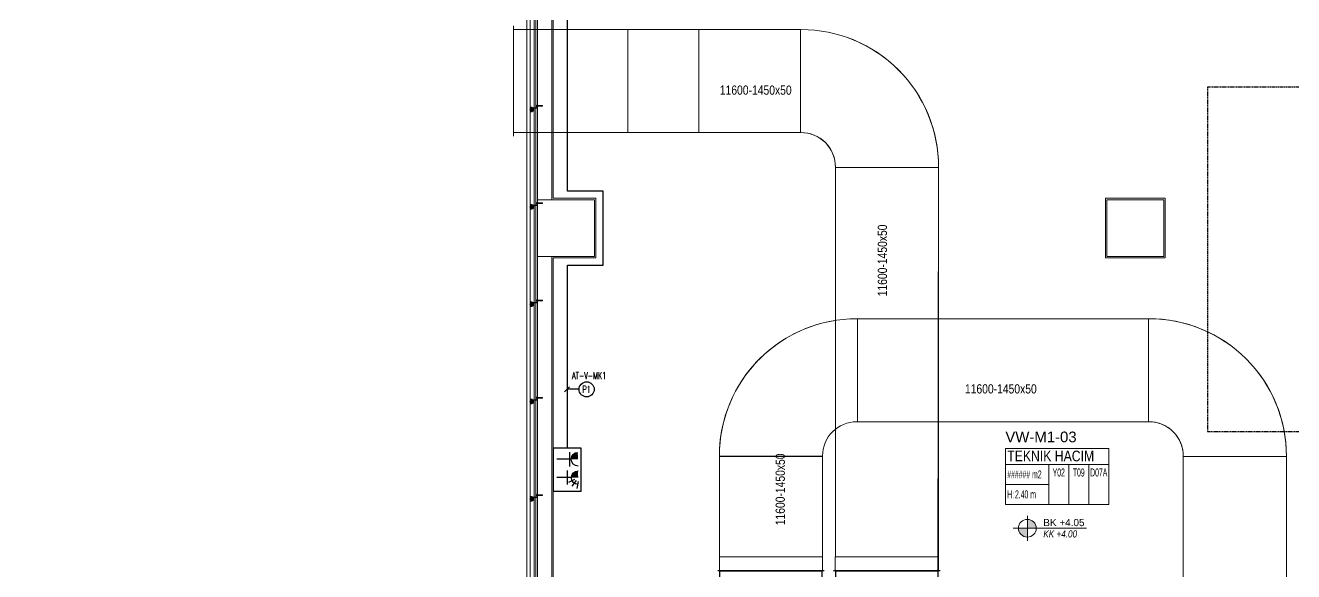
# Model space of a CAD drawing. Extents: x -1439 to 34962, y -872 to 8330.
# Drawn here: x 9076 to 10858, y 1969 to 2738 of the extents above; entities that cross this region are included whole.
import ezdxf
from ezdxf.enums import TextEntityAlignment as Align

# ---------------------------------------------------------------- set-up
doc = ezdxf.new("R2010")
doc.units = 0
doc.linetypes.add('DASHED', pattern=[0.75, 0.5, -0.25])
doc.layers.get('0').update_dxf_attribs({"color": 9, "lineweight": 9})
for name, color, linetype, lineweight in [('00', 9, 'Continuous', 9), ('01', 9, 'Continuous', 9), ('06D', 9, 'Continuous', 9), ('10', 9, 'Continuous', 9), ('10A', 9, 'Continuous', 9), ('14', 9, 'Continuous', 9), ('21', 9, 'Continuous', 9), ('21_MAHAL', 9, 'Continuous', 9), ('33', 9, 'BATTING', 9), ('E-KABLO', 7, 'Continuous', 30), ('E-KOMBİNE ETANŞ PRİZ (1 FAZ+3 FAZ)', 7, 'Continuous', 30), ('E-LINYE', 7, 'Continuous', 30), ('E-YAZI', 7, 'Continuous', 30)]:
    doc.layers.add(name, color=color, linetype=linetype, lineweight=lineweight)
doc.styles.add('Arial', font='arial.ttf', dxfattribs={"height": 2.5})
doc.styles.add('E-YAZI', font='txttw.shx')
doc.styles.add('MuuM_TEXT-ITALIC', font='ARIALNI.TTF')
doc.styles.add('MuuM_TEXT-STANDART', font='ARIALN.TTF')
doc.styles.add('Y200-ARIAL', font='arial.ttf', dxfattribs={"width": 0.8})
doc.linetypes.add('BATTING', pattern='A,0.0001,-0.1,[134,ltypeshp.shx,S=0.1,R=0,X=-0.1,Y=0],-0.2,[134,ltypeshp.shx,S=0.1,R=180,X=0.1,Y=0],-0.1', length=0.4001)

# ---------------------------------------------------------------- blocks, each defined once
blk = doc.blocks.new('p-kolon-80x80-vw')
at = {"layer": '01'}
blk.add_lwpolyline([(-40, -40), (-40, 40), (40, 40), (40, -40)], close=True, dxfattribs=at)
blk = doc.blocks.new('cxvxv')
for p, q in [((-21988.4, 8561, 0), (-21988.4, 8560.3, 0)), ((-21988.4, 8560.3, 0), (-21986.6, 8560.3, 0)), ((-21986.9, 8561.1, 0), (-21988.2, 8561.1, 0)), ((-21988, 8561.2, 0), (-21987, 8561.3, 0)), ((-21988, 8561.3, 0), (-21988, 8561.3, 0)), ((-21988, 8561.2, 0), (-21988, 8561.3, 0)), ((-21988, 8561.3, 0), (-21987.9, 8561.3, 0)), ((-21988, 8561.1, 0), (-21987, 8561.2, 0)), ((-21988, 8561.1, 0), (-21988, 8561.2, 0)), ((-21988, 8561.2, 0), (-21988, 8561.2, 0)), ((-21988, 8561.1, 0), (-21988, 8561.1, 0)), ((-21988, 8561.1, 0), (-21988, 8561.1, 0)), ((-21988, 8561.1, 0), (-21988, 8561.1, 0)), ((-21988, 8561, 0), (-21988, 8560.3, 0)), ((-21988, 8560.3, 0), (-21987, 8560.3, 0)), ((-21988, 8560.3, 0), (-21988, 8560.3, 0)), ((-21988, 8560.1, 0), (-21988, 8555.6, 0)), ((-21987.5, 8561.3, 0), (-21987.9, 8561.3, 0)), ((-21987.7, 8561, 0), (-21987.7, 8561.1, 0)), ((-21987.7, 8561.1, 0), (-21987.7, 8561.1, 0)), ((-21987.5, 8561.3, 0), (-21987.1, 8561.3, 0)), ((-21987.1, 8561.3, 0), (-21987.1, 8561.2, 0)), ((-21987, 8561.3, 0), (-21987.1, 8561.3, 0)), ((-21987.1, 8561.3, 0), (-21987, 8561.3, 0)), ((-21987, 8561.3, 0), (-21987.1, 8561.3, 0)), ((-21987, 8561.3, 0), (-21987.1, 8561.3, 0)), ((-21987.1, 8561.2, 0), (-21987, 8561.2, 0)), ((-21987, 8561.2, 0), (-21987.1, 8561.2, 0)), ((-21987.1, 8561.2, 0), (-21987.1, 8561.1, 0)), ((-21987.1, 8561.1, 0), (-21987, 8561.1, 0)), ((-21987.1, 8560.6, 0), (-21987.1, 8561, 0)), ((-21987.1, 8560.6, 0), (-21987.1, 8560.3, 0)), ((-21987.1, 8560.3, 0), (-21987.1, 8560.3, 0)), ((-21987.1, 8555.6, 0), (-21987.1, 8560.1, 0)), ((-21987, 8560.3, 0), (-21987, 8560.3, 0)), ((-21987, 8555.6, 0), (-21987, 8560.1, 0)), ((-21986.6, 8560.3, 0), (-21986.6, 8561, 0)), ((-21988.4, 8555.4, 0), (-21986.6, 8555.4, 0)), ((-21988.4, 8554.7, 0), (-21988.4, 8555.4, 0)), ((-21986.9, 8554.7, 0), (-21988.2, 8554.7, 0)), ((-21988, 8555.4, 0), (-21987, 8555.4, 0)), ((-21988, 8554.7, 0), (-21988, 8555.4, 0)), ((-21988, 8555.4, 0), (-21988, 8555.4, 0)), ((-21987.1, 8555.1, 0), (-21987.1, 8555.4, 0)), ((-21987.1, 8555.4, 0), (-21987.1, 8555.4, 0)), ((-21987.1, 8555.1, 0), (-21987.1, 8554.7, 0)), ((-21987, 8555.4, 0), (-21987, 8555.4, 0)), ((-21986.6, 8555.4, 0), (-21986.6, 8554.7, 0))]:
    blk.add_line(p, q)
at = {"elevation": 0}
for points in [[(-21986.3, 8560.1), (-21988.7, 8560.1), (-21988.7, 8560.3), (-21986.3, 8560.3)], [(-21986.3, 8555.6), (-21988.7, 8555.6), (-21988.7, 8555.4), (-21986.3, 8555.4)]]:
    blk.add_lwpolyline(points, close=True, dxfattribs=at)
for points in [[(-21988, 8560.3), (-21988, 8560.3)], [(-21988, 8560.1), (-21988, 8555.6)], [(-21988, 8555.4), (-21988, 8555.4)]]:
    blk.add_lwpolyline(points, dxfattribs=at)
for centre, radius, start, end in [((-21988.2, 8560.8, 0), 0.315, 45.8497, 134.1503), ((-21987.5, 8560, 0), 1.12, 66.8701, 113.1299), ((-21987.5, 8560, 0), 1.12, 66.8701, 113.1299), ((-21986.9, 8560.8, 0), 0.313, 45.449, 134.551), ((-21988.2, 8555, 0), 0.315, 225.8497, 314.1503), ((-21987.5, 8555.8, 0), 1.12, 246.8701, 293.1299), ((-21987.5, 8555.8, 0), 1.12, 246.8701, 293.1299), ((-21986.9, 8555, 0), 0.313, 225.449, 314.551)]:
    blk.add_arc(centre, radius, start, end)
blk = doc.blocks.new('VIDA')
for p, q in [((-18072, 6524), (-18070, 6525)), ((-18072, 6524), (-18072, 6524)), ((-18072, 6524), (-18072, 6524)), ((-18070, 6523), (-18072, 6524)), ((-18070, 6525), (-18071, 6523)), ((-18071, 6523), (-18070, 6525)), ((-18070, 6523), (-18069, 6525)), ((-18070, 6525), (-18070, 6525)), ((-18070, 6525), (-18070, 6524)), ((-18070, 6524), (-18070, 6525)), ((-18070, 6525), (-18070, 6525)), ((-18070, 6525), (-18070, 6525)), ((-18070, 6525), (-18069, 6525)), ((-18070, 6524), (-18070, 6524)), ((-18069, 6522), (-18070, 6523)), ((-18070, 6523), (-18070, 6523)), ((-18069, 6523), (-18068, 6525)), ((-18069, 6522), (-18069, 6525)), ((-18069, 6525), (-18069, 6522)), ((-18069, 6525), (-18069, 6525)), ((-18069, 6525), (-18069, 6525)), ((-18069, 6525), (-18069, 6525)), ((-18069, 6525), (-18069, 6525)), ((-18069, 6525), (-18068, 6525)), ((-18069, 6523), (-18069, 6522)), ((-18068, 6522), (-18069, 6523)), ((-18069, 6523), (-18069, 6523)), ((-18069, 6522), (-18069, 6522)), ((-18067, 6525), (-18068, 6522)), ((-18068, 6523), (-18067, 6525)), ((-18068, 6525), (-18068, 6523)), ((-18068, 6522), (-18068, 6525)), ((-18068, 6525), (-18068, 6525)), ((-18068, 6525), (-18068, 6522)), ((-18068, 6525), (-18068, 6525)), ((-18068, 6525), (-18068, 6525)), ((-18068, 6525), (-18067, 6525)), ((-18068, 6523), (-18068, 6522)), ((-18068, 6522), (-18068, 6523)), ((-18068, 6523), (-18068, 6523)), ((-18068, 6523), (-18068, 6522)), ((-18067, 6522), (-18068, 6522)), ((-18068, 6522), (-18068, 6522)), ((-18066, 6525), (-18067, 6525)), ((-18067, 6523), (-18066, 6525)), ((-18066, 6525), (-18067, 6522)), ((-18067, 6525), (-18067, 6523)), ((-18067, 6522), (-18067, 6525)), ((-18067, 6525), (-18067, 6525)), ((-18067, 6525), (-18067, 6525)), ((-18067, 6525), (-18067, 6525)), ((-18067, 6522), (-18067, 6523)), ((-18067, 6523), (-18067, 6522)), ((-18067, 6523), (-18067, 6523)), ((-18067, 6523), (-18067, 6522)), ((-18066, 6522), (-18067, 6522)), ((-18066, 6525), (-18066, 6525)), ((-18066, 6525), (-18066, 6525)), ((-18066, 6525), (-18066, 6525)), ((-18066, 6525), (-18066, 6523)), ((-18066, 6522), (-18066, 6525)), ((-18065, 6525), (-18066, 6522)), ((-18066, 6523), (-18065, 6525)), ((-18066, 6525), (-18065, 6525)), ((-18066, 6523), (-18066, 6523)), ((-18066, 6523), (-18066, 6522)), ((-18066, 6523), (-18066, 6522)), ((-18066, 6522), (-18066, 6523)), ((-18065, 6522), (-18066, 6522)), ((-18065, 6525), (-18065, 6523)), ((-18065, 6522), (-18065, 6525)), ((-18065, 6525), (-18065, 6525)), ((-18065, 6525), (-18065, 6525)), ((-18065, 6525), (-18065, 6525)), ((-18065, 6525), (-18064, 6525)), ((-18065, 6523), (-18064, 6525)), ((-18064, 6525), (-18065, 6522)), ((-18065, 6522), (-18064, 6525)), ((-18065, 6523), (-18065, 6522)), ((-18065, 6523), (-18065, 6523)), ((-18065, 6523), (-18065, 6522)), ((-18065, 6522), (-18065, 6523)), ((-18064, 6523), (-18065, 6522)), ((-18064, 6523), (-18065, 6522)), ((-18065, 6522), (-18065, 6522)), ((-18064, 6525), (-18064, 6525)), ((-18064, 6525), (-18064, 6525)), ((-18064, 6525), (-18064, 6525)), ((-18064, 6525), (-18064, 6523)), ((-18064, 6522), (-18062, 6525)), ((-18062, 6525), (-18064, 6522)), ((-18064, 6523), (-18062, 6525)), ((-18062, 6525), (-18064, 6525)), ((-18064, 6523), (-18064, 6523)), ((-18062, 6523), (-18064, 6522)), ((-18062, 6523), (-18064, 6522)), ((-18064, 6522), (-18064, 6523)), ((-18064, 6522), (-18064, 6522)), ((-18063, 6522), (-18062, 6525)), ((-18061, 6525), (-18063, 6523)), ((-18062, 6525), (-18063, 6525)), ((-18062, 6523), (-18063, 6522)), ((-18063, 6522), (-18061, 6523)), ((-18062, 6523), (-18063, 6522)), ((-18063, 6523), (-18061, 6523)), ((-18063, 6522), (-18061, 6522)), ((-18062, 6525), (-18061, 6525)), ((-18062, 6525), (-18062, 6525)), ((-18062, 6525), (-18062, 6525)), ((-18062, 6525), (-18062, 6525)), ((-18061, 6525), (-18062, 6525)), ((-18062, 6523), (-18061, 6525)), ((-18061, 6525), (-18062, 6522)), ((-18062, 6522), (-18061, 6525)), ((-18061, 6523), (-18062, 6525)), ((-18062, 6525), (-18061, 6522)), ((-18062, 6525), (-18062, 6523)), ((-18062, 6525), (-18062, 6525)), ((-18062, 6525), (-18061, 6525)), ((-18062, 6523), (-18062, 6523)), ((-18062, 6522), (-18062, 6523)), ((-18061, 6523), (-18062, 6522)), ((-18061, 6523), (-18062, 6522)), ((-18062, 6522), (-18062, 6522)), ((-18061, 6525), (-18060, 6525)), ((-18061, 6525), (-18061, 6525)), ((-18061, 6525), (-18061, 6525)), ((-18061, 6525), (-18061, 6525)), ((-18061, 6525), (-18061, 6523)), ((-18061, 6522), (-18060, 6525)), ((-18060, 6525), (-18061, 6522)), ((-18061, 6523), (-18060, 6525)), ((-18061, 6523), (-18061, 6523)), ((-18060, 6523), (-18061, 6522)), ((-18060, 6523), (-18061, 6522)), ((-18061, 6522), (-18061, 6523)), ((-18061, 6522), (-18061, 6522)), ((-18060, 6525), (-18060, 6525)), ((-18060, 6525), (-18060, 6525)), ((-18060, 6525), (-18060, 6525)), ((-18060, 6525), (-18060, 6525)), ((-18060, 6525), (-18060, 6523)), ((-18060, 6523), (-18060, 6525)), ((-18059, 6525), (-18060, 6522)), ((-18060, 6522), (-18059, 6525)), ((-18060, 6525), (-18059, 6525)), ((-18059, 6524), (-18060, 6523)), ((-18060, 6522), (-18060, 6523)), ((-18060, 6523), (-18060, 6522)), ((-18060, 6523), (-18060, 6522)), ((-18060, 6523), (-18060, 6523)), ((-18060, 6523), (-18059, 6523)), ((-18060, 6522), (-18060, 6522)), ((-18058, 6527), (-18059, 6527)), ((-18059, 6521), (-18059, 6527)), ((-18059, 6525), (-18059, 6525)), ((-18058, 6521), (-18059, 6521))]:
    blk.add_line(p, q)
for points in [[(-18069, 6525), (-18069, 6523)], [(-18057, 6524), (-18057, 6524), (-18057, 6524), (-18057, 6523)]]:
    blk.add_lwpolyline(points)
for start, end in [(7.5095, 35.2427), (324.7573, 352.4905)]:
    blk.add_arc((-18062, 6524), 5.21, start, end)
blk = doc.blocks.new('çelik dübel')
at = {"ltscale": 7}
for p, q in [((-87, -2), (-85, 2)), ((-85, -6), (-85, 2)), ((-68, 2), (-85, 2)), ((-75, -6), (-75, 2)), ((-70, -6), (-70, 2)), ((-68, 3), (-58, 2)), ((-68, -7), (-68, 3)), ((-58, -6), (-58, 2)), ((-53, 2), (-58, 2)), ((-8, 2), (-58, 2)), ((-53, -6), (-53, 2)), ((-25, -6), (-25, 2)), ((-25, -6), (-24, 2)), ((-23, -6), (-22, 2)), ((-21, -6), (-20, 2)), ((-19, -6), (-18, 2)), ((-17, -6), (-16, 2)), ((-85, -6), (-87, -2)), ((-68, -6), (-85, -6)), ((-68, -7), (-58, -6)), ((-53, -5), (-58, -5)), ((-8, -6), (-58, -6))]:
    blk.add_line(p, q, dxfattribs=at)
for p, q in [((-15, -6), (-14, 2)), ((-13, -6), (-12, 2)), ((-11, -6), (-10, 1)), ((-10, -9), (-10, 5)), ((-9, 5), (-10, 5)), ((-10, 3), (-10, 5)), ((-9, -9), (-9, 5)), ((-8, 2), (-8, 3)), ((-8, -4), (-8, 0)), ((-5, 4), (-7, 4)), ((-5, 1), (-7, 1)), ((-4, 2), (-4, 3)), ((-1, 2), (-4, 2)), ((-4, -4), (-4, 0)), ((-3, -6), (-2, 2)), ((-1, -6), (0, 1)), ((0, -5), (0, 1)), ((-10, -7), (-10, -9)), ((-9, -9), (-10, -9)), ((-8, -6), (-8, -7)), ((-5, -5), (-7, -5)), ((-5, -8), (-7, -8)), ((-4, -6), (-4, -7)), ((-1, -6), (-4, -6))]:
    blk.add_line(p, q)
for points in [[(-68, 1), (-67, 0), (-67, 0), (-67, 0), (-66, -1), (-66, -1), (-66, -2), (-65, -2), (-65, -3), (-65, -3), (-65, -3), (-65, -3), (-64, -4), (-64, -4), (-64, -3), (-64, -3), (-63, -3), (-63, -3), (-63, -3), (-63, -2), (-62, -2), (-62, -2), (-62, -1), (-62, -1), (-61, -1), (-61, -1), (-61, -1), (-61, 0), (-61, 0), (-60, -1), (-60, -1), (-60, -1), (-60, -1), (-60, -1), (-60, -2), (-59, -2), (-59, -3), (-59, -3), (-59, -3), (-58, -3), (-58, -3)], [(-68, 0), (-68, 0), (-68, 0), (-68, -1), (-68, -1), (-68, -1), (-68, -1), (-68, -1), (-68, -1), (-68, -1), (-68, -1), (-68, -1), (-67, -1), (-67, -1), (-67, -1), (-67, -1), (-67, -1), (-67, -1), (-67, -1), (-67, -1), (-67, -1), (-67, -1), (-67, -1), (-67, -1), (-67, -1), (-67, -1), (-67, -1), (-67, -2), (-67, -2), (-67, -2), (-67, -2), (-67, -2), (-67, -2), (-67, -2), (-67, -2), (-67, -2), (-67, -2), (-67, -2), (-67, -2), (-67, -2), (-67, -2), (-67, -2), (-67, -2), (-66, -2), (-66, -3), (-66, -3), (-66, -3), (-66, -3), (-66, -3), (-66, -3), (-66, -3), (-66, -3), (-66, -3), (-66, -3), (-66, -3), (-66, -3), (-66, -3), (-66, -3), (-66, -3), (-66, -3), (-66, -3), (-66, -4), (-66, -4), (-66, -4), (-66, -4), (-66, -4), (-66, -4), (-66, -4), (-66, -4), (-66, -4), (-66, -4), (-66, -4), (-65, -4), (-65, -4), (-65, -4), (-65, -4), (-65, -4), (-65, -4), (-65, -4), (-65, -4), (-65, -4), (-65, -4), (-65, -4), (-65, -4), (-65, -4), (-65, -4), (-65, -5), (-65, -5), (-65, -5), (-64, -5), (-64, -5), (-64, -5), (-64, -5), (-64, -5), (-64, -5), (-64, -5), (-64, -5), (-64, -5), (-64, -5), (-64, -4), (-64, -4), (-64, -4), (-64, -4), (-64, -4), (-64, -4), (-63, -4), (-63, -4), (-63, -4), (-63, -4), (-63, -4), (-63, -4), (-63, -4), (-63, -4), (-63, -4), (-63, -4), (-63, -4), (-63, -4), (-63, -4), (-63, -4), (-63, -4), (-63, -4), (-63, -4), (-63, -4), (-63, -4), (-63, -4), (-63, -4), (-63, -4), (-63, -4), (-63, -4), (-62, -4), (-62, -4), (-62, -3), (-62, -3), (-62, -3), (-62, -3), (-62, -3), (-62, -3), (-62, -3), (-62, -3), (-62, -3), (-62, -3), (-62, -3), (-62, -3), (-62, -3), (-62, -3), (-62, -3), (-62, -3), (-62, -3), (-62, -3), (-62, -3), (-62, -3), (-62, -3), (-62, -3), (-62, -3), (-62, -3), (-62, -3), (-62, -2), (-61, -2), (-61, -2), (-61, -2), (-61, -2), (-61, -2), (-61, -2), (-61, -2), (-61, -2), (-61, -2), (-61, -2), (-61, -2), (-61, -2), (-61, -2), (-61, -2), (-61, -2), (-61, -2), (-61, -2), (-61, -2), (-61, -2), (-61, -2), (-61, -2), (-61, -2), (-61, -2), (-61, -2), (-61, -2), (-61, -2), (-61, -2), (-61, -2), (-61, -2), (-61, -2), (-61, -2), (-61, -2), (-61, -2), (-61, -2), (-61, -2), (-61, -2), (-61, -2), (-61, -2), (-61, -2), (-61, -2), (-61, -2), (-61, -2), (-61, -2), (-60, -2), (-60, -2), (-60, -2), (-60, -2), (-60, -3), (-60, -3), (-60, -3), (-60, -3), (-60, -3), (-60, -3), (-60, -3), (-60, -3), (-60, -3), (-60, -3), (-60, -3), (-60, -3), (-60, -3), (-60, -3), (-60, -3), (-60, -3), (-60, -3), (-60, -3), (-60, -4), (-60, -4), (-60, -4), (-60, -4), (-60, -4), (-60, -4), (-59, -4), (-59, -4), (-59, -4), (-59, -4), (-59, -4), (-59, -4), (-59, -4), (-59, -4), (-59, -4), (-59, -4), (-58, -4), (-58, -4), (-58, -5)]]:
    blk.add_lwpolyline(points)
for centre, start, end in [((-7, 3), 90, 180), ((-7, 2), 180, 270), ((-7, 0), 90, 180), ((-5, 3), 0, 90), ((-5, 2), 270, 0), ((-5, 0), 0, 90), ((-1, 1), 0, 90), ((-7, -4), 180, 270), ((-7, -6), 90, 180), ((-7, -7), 180, 270), ((-5, -4), 270, 0), ((-5, -6), 0, 90), ((-5, -7), 270, 0), ((-1, -5), 270, 0)]:
    blk.add_arc(centre, 1, start, end)
blk = doc.blocks.new('kjdol')
at = {"ltscale": 10, "elevation": -278.9}
blk.add_lwpolyline([(77394.1, 60089.9), (77403.3, 60089.9, 0.460237), (77404.2, 60090.8), (77404.2, 60094.9), (77403.8, 60094.9), (77403.8, 60091.3, -0.414214), (77402.8, 60090.3), (77394.1, 60090.3)], format="xyb", close=True, dxfattribs=at)
at = {"elevation": -249.8}
for points in [[(77398, 60089.9), (77398, 60085.9), (77394, 60085.9), (77394, 60089.9)], [(77397.8, 60089.7), (77397.8, 60086.1), (77394.2, 60086.1), (77394.2, 60089.7)]]:
    blk.add_lwpolyline(points, close=True, dxfattribs=at)
at = {"extrusion": (0, 0, -1), "xscale": 0.1000000000058208, "yscale": 0.1000000000058208, "zscale": -0.0999999999999091}
blk.add_blockref('çelik dübel', (-77402.7, 60093.4, 459.2), dxfattribs=at)
at = {"xscale": 0.1000000000058208, "yscale": 0.1000000000058208, "zscale": 0.1000000000058208, "rotation": 180}
blk.add_blockref('VIDA', (75587.8, 60740.3, -249.8), dxfattribs=at)
blk.add_blockref('cxvxv', (99383.5, 51530.1, -249.8))
blk = doc.blocks.new('0_elevationtarget-p-bk')
h = blk.add_hatch(color=254)
h.paths.add_polyline_path([(2.5, 0, 0.414214), (0, 2.5), (0, 0)])
h.paths.add_polyline_path([(0, 0), (-2.5, 0, 0.414214), (0, -2.5)])
blk.add_line((0, -3.5), (0, 3.5))
blk.add_lwpolyline([(16.6, 0), (-4, 0)])
blk.add_circle((0, 0), 2.5)
at = {"style": 'Arial'}
blk.add_attdef('BITMISKOT', text='', height=2, dxfattribs=at).set_placement((4.5, 0), align=Align.BOTTOM_LEFT)
at = {"style": 'MuuM_TEXT-ITALIC'}
blk.add_attdef('FINISHINGFLOORLEVEL', text='', height=2, dxfattribs=at).set_placement((4.5, -0.59), align=Align.TOP_LEFT)
blk = doc.blocks.new('p-1.mekanik_cihaz')
at = {"ltscale": 10}
for p, q in [((2365.9, -1120.6), (2365.9, -1115.6)), ((2526.6, -1120.6), (2526.6, -1265.6)), ((2626.6, -1120.6), (2626.6, -1265.6)), ((2365.9, -1265.6), (2365.9, -1270.6)), ((2655.5, -1862.3), (2800.5, -1862.3)), ((2655.5, -1882.3), (2655.5, -1862.3)), ((2655.5, -1862.3), (2800.5, -1862.3)), ((2800.5, -1882.3), (2800.5, -1862.3)), ((2818.4, -1882.3), (2818.4, -1862.3)), ((2818.4, -1862.3), (2963.4, -1862.3)), ((2818.5, -1862.3), (2963.5, -1862.3)), ((2963.4, -1882.3), (2963.4, -1862.3))]:
    blk.add_line(p, q, dxfattribs=at)
at = {"lineweight": -3}
for p, q in [((2802.7, -1882.3), (2653.1, -1882.3)), ((2965.7, -1882.3), (2816.1, -1882.3))]:
    blk.add_line(p, q, dxfattribs=at)
at = {"ltscale": 10}
for points in [[(2769.5, -1265.6), (2365.9, -1265.6), (2365.9, -1120.6), (2769.5, -1120.6)], [(2818.5, -1862.3), (2818.5, -1314.6), (2963.5, -1314.6), (2963.5, -1862.3)], [(2849.5, -1672.4), (3258.5, -1672.4), (3258.5, -1527.4), (2849.5, -1527.4)], [(2800.5, -1862.3), (2800.5, -1720.9), (2655.5, -1720.9), (2655.5, -1862.3)], [(3452.5, -1721.4), (3453.2, -3570.3), (3308.2, -3570.3), (3307.5, -1721.4)]]:
    blk.add_lwpolyline(points, close=True, dxfattribs=at)
at = {"color": 6}
blk.add_lwpolyline([(2962.7, -1898.3), (2963.5, -1314.6, 0.415723), (2770.5, -1120.6), (2365.9, -1120.6), (2365.9, -1265.6), (2769.5, -1265.6, -0.426168), (2818.5, -1314.6), (2818.5, -1529.8, 0.369205), (2655.5, -1720.4), (2655.5, -1898.3)], format="xyb", dxfattribs=at)
at = {"ltscale": 10}
for points in [[(2818.5, -1314.6), (2818.5, -1313.6, 0.414214), (2770.5, -1265.6), (2769.5, -1265.6), (2769.5, -1120.6), (2770.5, -1120.6, -0.414214), (2963.5, -1313.6), (2963.5, -1314.6)], [(2800.5, -1721.4), (2800.5, -1720.4, -0.414214), (2848.5, -1672.4), (2849.5, -1672.4), (2849.5, -1527.4), (2848.5, -1527.4, 0.414214), (2655.5, -1720.4), (2655.5, -1721.4)], [(3307.5, -1721.4), (3307.5, -1720.4, 0.414214), (3259.5, -1672.4), (3258.5, -1672.4), (3258.5, -1527.4), (3259.5, -1527.4, -0.414214), (3452.5, -1720.4), (3452.5, -1721.4)]]:
    blk.add_lwpolyline(points, format="xyb", close=True, dxfattribs=at)
at = {"linetype": 'DASHED', "lineweight": -3, "ltscale": 3}
blk.add_lwpolyline([(3341.8, -1201.8), (3341.8, -1686.2), (3504.8, -1686.2), (3504.8, -1201.8)], close=True, dxfattribs=at)
at = {"color": 6}
blk.add_lwpolyline([(3308.2, -3570.3), (3307.5, -1721.4, 0.426168), (3258.5, -1672.4), (2963.5, -1672.4), (2963.5, -1527.4), (3258.5, -1527.4, -0.417233), (3452.5, -1721.4), (3453.2, -3570.3)], format="xyb", close=True, dxfattribs=at)
at = {"lineweight": -3}
for points in [[(2799.7, -1882.3), (2799.7, -1900.8), (2656.2, -1900.8), (2656.2, -1882.3), (2799.7, -1882.3)], [(2962.7, -1882.3), (2962.7, -1900.8), (2819.2, -1900.8), (2819.2, -1882.3), (2962.7, -1882.3)]]:
    blk.add_lwpolyline(points, close=True, dxfattribs=at)
at = {"style": 'Y200-ARIAL', "width": 0.8}
for p in [(2656.1, -1212.3), (3000.6, -1632.6)]:
    blk.add_text('11600-1450x50', height=13, dxfattribs=at).set_placement(p)
for p in [(2891.1, -1495.9), (2747.5, -1818)]:
    blk.add_text('11600-1450x50', height=13, rotation=90, dxfattribs=at).set_placement(p)
blk = doc.blocks.new('0_roomno2')
blk.add_lwpolyline([(19.38, -10.5), (0, -10.5), (0, 0), (19.38, 0)], close=True)
for points in [[(0, -3), (19.38, -3)], [(8.12, -3), (8.12, -10.5)], [(11.88, -3), (11.88, -10.5)], [(15.62, -3), (15.62, -10.5)], [(0, -6.75), (8.12, -6.75)]]:
    blk.add_lwpolyline(points)
at = {"style": 'MuuM_TEXT-STANDART', "width": 0.6}
blk.add_text('H:', height=1.5, dxfattribs=at).set_placement((0.35, -8.61), align=Align.MIDDLE_LEFT)
at = {"style": 'Arial'}
blk.add_attdef('ODANO', (0, 1.17), '', height=2, dxfattribs=at)
blk.add_attdef('MEKANADI', text='', height=2, dxfattribs=at).set_placement((0.35, -3), align=Align.BOTTOM_LEFT)
at = {"style": 'MuuM_TEXT-STANDART', "width": 0.6}
for tag, p in [('M2', (0.35, -4.88)), ('TEMIZTAVANYUKSEKLIGI', (1.8, -8.61))]:
    blk.add_attdef(tag, text='', height=1.5, dxfattribs=at).set_placement(p, align=Align.MIDDLE_LEFT)
for tag, p in [('YER01', (10, -4.5)), ('TAVAN01', (13.75, -4.5)), ('DUVAR01', (17.5, -4.5)), ('YER02', (10, -6.75)), ('TAVAN02', (13.75, -6.75)), ('DUVAR02', (17.5, -6.75)), ('YER03', (10, -9)), ('TAVAN03', (13.75, -9)), ('DUVAR03', (17.5, -9))]:
    blk.add_attdef(tag, text='', height=1.5, dxfattribs=at).set_placement(p, align=Align.MIDDLE_CENTER)
blk = doc.blocks.new('100_KOMBİNE ETANŞ PRİZ (1 FAZ+3 FAZ)')
at = {"layer": 'E-KOMBİNE ETANŞ PRİZ (1 FAZ+3 FAZ)', "color": 3}
for p, q in [((-2.09, 4.35), (-3.35, 4.16)), ((-1.92, 4.04), (-2.95, 3.24)), ((-1.75, 3.72), (-2.28, 2.68))]:
    blk.add_line(p, q, dxfattribs=at)
at = {"layer": 'E-KOMBİNE ETANŞ PRİZ (1 FAZ+3 FAZ)', "color": 4}
for p, q in [((-2.64, 2.5), (-0.14, 2.5)), ((-1.42, 3.18), (-1.42, 0.64)), ((3.04, 2.88), (0.54, 2.88)), ((1.81, 3.15), (1.81, 0.64))]:
    blk.add_line(p, q, dxfattribs=at)
at = {"layer": 'E-KOMBİNE ETANŞ PRİZ (1 FAZ+3 FAZ)', "color": 3}
blk.add_lwpolyline([(-3.78, 4.93), (3.78, 4.93), (3.78, 0), (-3.78, 0)], close=True, dxfattribs=at)
at = {"layer": 'E-KOMBİNE ETANŞ PRİZ (1 FAZ+3 FAZ)', "color": 4, "const_width": 1.2}
for points in [[(-1.43, 3.78, 0.414214), (-0.82, 4.37)], [(1.81, 3.73, 0.414214), (2.42, 4.32)]]:
    blk.add_lwpolyline(points, format="xyb", dxfattribs=at)
at = {"layer": 'E-KOMBİNE ETANŞ PRİZ (1 FAZ+3 FAZ)', "color": 4}
for centre in [(-1.42, 4.38), (1.82, 4.35)]:
    blk.add_arc(centre, 1.2, 179.2449, 359.2449, dxfattribs=at)

msp = doc.modelspace()

# ---------------------------------------------------------------- linework, layer by layer
at = {"layer": '00'}
for points in [[(9795.84, 3112.5), (9815.84, 3112.5), (9815.84, 2492.5), (9795.84, 2492.5)], [(9815.84, 2412.5), (9795.84, 2412.5), (9795.84, 1792.5), (9815.84, 1792.5)]]:
    msp.add_lwpolyline(points, close=True, dxfattribs=at)
at = {"layer": '06D'}
msp.add_lwpolyline([(12297.51, 207.5), (11450.84, 207.5), (11450.84, 307.5), (7390.84, 307.5), (7390.84, 1357.5), (9790.84, 1357.5), (9790.84, 3897.5), (11450.84, 3897.5), (11450.84, 3997.5), (12297.51, 3997.5)], dxfattribs=at)
at = {"layer": '10A'}
msp.add_lwpolyline([(9780.84, 3104.75), (9780.84, 1369.5), (9785.34, 1369.5), (9785.34, 3104.75), (9780.84, 3104.75)], dxfattribs=at)
at = {"layer": '14'}
msp.add_lwpolyline([(9817.84, 3110.5), (9817.84, 2494.5), (9877.84, 2494.5), (9877.84, 2410.5), (9817.84, 2410.5), (9817.84, 1794.5), (9877.84, 1794.5), (9877.84, 1710.5), (9817.84, 1710.5), (9817.84, 1330.5), (9817.84, 1330.5), (9817.84, 1094.5), (9877.84, 1094.5), (9877.84, 1010.5), (9812.84, 1010.5), (9812.84, 759.5)], dxfattribs=at)
msp.add_lwpolyline([(10593.84, 2494.5), (10677.84, 2494.5), (10677.84, 2410.5), (10593.84, 2410.5)], close=True, dxfattribs=at)
at = {"layer": '33', "ltscale": 0.2}
for points in [[(9793.34, 3114.7), (9793.26, 2325.5)], [(9793.34, 2414.5), (9793.26, 1625.5)]]:
    msp.add_lwpolyline(points, dxfattribs=at)
at = {"layer": 'E-KABLO', "color": 6, "ltscale": 40}
for p, q in [((9837.89, 2504.44), (9837.89, 3100.44)), ((9888.15, 2504.44), (9837.89, 2504.44)), ((9888.15, 2400.44), (9888.15, 2504.44)), ((9837.89, 2143.08), (9837.89, 2400.44)), ((9837.89, 2400.44), (9888.15, 2400.44))]:
    msp.add_line(p, q, dxfattribs=at)
at = {"layer": 'E-KABLO', "color": 7, "linetype": 'Continuous'}
msp.add_circle((9864.72, 2225.7), 10.61, dxfattribs=at)
at = {"layer": 'E-LINYE', "color": 7, "linetype": 'Continuous'}
for p, q in [((9840.81, 2229.27), (9833.69, 2222.24)), ((9853.47, 2225.75), (9837.25, 2225.75))]:
    msp.add_line(p, q, dxfattribs=at)

# ---------------------------------------------------------------- block references
for p in [(9835.84, 2452.5), (10635.84, 2452.5)]:
    msp.add_blockref('p-kolon-80x80-vw', p)
at = {"layer": '06D'}
msp.add_blockref('p-1.mekanik_cihaz', (7395.84, 3852.5), dxfattribs=at)
at = {"layer": '10'}
for p in [(-67608.64, -57468.73, 249.79), (-67608.64, -57605.65, 249.79), (-67608.64, -57742.57, 249.79), (-67608.64, -57879.49, 249.79), (-67608.64, -58016.41, 249.79)]:
    msp.add_blockref('kjdol', p, dxfattribs=at)
at = {"layer": '21', "xscale": 5, "yscale": 5, "zscale": 5}
msp.add_blockref('0_elevationtarget-p-bk', (10484.19, 2030.25), dxfattribs=at).add_auto_attribs({'BITMISKOT': 'BK +4.05', 'FINISHINGFLOORLEVEL': 'KK +4.00'})
at = {"layer": '21_MAHAL'}
ref = msp.add_blockref('0_roomno2', (10453.33, 2142.49), dxfattribs=dict(at, xscale=7.5, yscale=7.5, zscale=7.5))
ref.add_attrib('ODANO', 'VW-M1-03', (10453.33, 2151.27), dxfattribs={"layer": '0', "height": 15, "style": 'Arial'})
ref.add_attrib('MEKANADI', 'TEKNİK HACİM', dxfattribs={"layer": '0', "height": 15, "style": 'MuuM_TEXT-STANDART'}).set_placement((10455.96, 2119.99), align=Align.BOTTOM_LEFT)
ref.add_attrib('M2', '###### m2', dxfattribs={"layer": '0', "height": 11.25, "style": 'MuuM_TEXT-STANDART', "width": 0.6}).set_placement((10455.96, 2105.93), align=Align.MIDDLE_LEFT)
ref.add_attrib('TEMIZTAVANYUKSEKLIGI', '2.40 m', dxfattribs={"layer": '0', "height": 11.25, "style": 'MuuM_TEXT-STANDART', "width": 0.6}).set_placement((10466.83, 2077.93), align=Align.MIDDLE_LEFT)
ref.add_attrib('YER01', 'Y02', dxfattribs={"layer": '0', "height": 11.25, "style": 'MuuM_TEXT-STANDART', "width": 0.6}).set_placement((10528.33, 2108.74), align=Align.MIDDLE_CENTER)
ref.add_attrib('TAVAN01', 'T09', dxfattribs={"layer": '0', "height": 11.25, "style": 'MuuM_TEXT-STANDART', "width": 0.6}).set_placement((10556.46, 2108.74), align=Align.MIDDLE_CENTER)
ref.add_attrib('DUVAR01', 'D07A', dxfattribs={"layer": '0', "height": 11.25, "style": 'MuuM_TEXT-STANDART', "width": 0.6}).set_placement((10584.58, 2108.74), align=Align.MIDDLE_CENTER)
at = {"layer": 'E-KOMBİNE ETANŞ PRİZ (1 FAZ+3 FAZ)', "xscale": -8, "yscale": 8, "zscale": 8, "rotation": 270}
msp.add_blockref('100_KOMBİNE ETANŞ PRİZ (1 FAZ+3 FAZ)', (9817.84, 2112.87), dxfattribs=at)

# ---------------------------------------------------------------- texts
at = {"layer": 'E-KABLO', "color": 3, "linetype": 'Continuous', "style": 'E-YAZI', "width": 0.6}
msp.add_text('P1', height=10, dxfattribs=at).set_placement((9864.72, 2225.7), align=Align.MIDDLE_CENTER)
at = {"layer": 'E-YAZI', "color": 3, "style": 'E-YAZI', "width": 0.6}
msp.add_text('AT-V-MK1', height=10, dxfattribs=at).set_placement((9844.14, 2239.85, 0))

doc.saveas('drawing.dxf')
